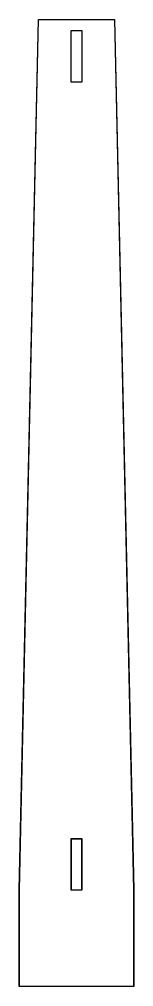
# Model space of a CAD drawing. Header units: millimetres. Extents: x -34 to 34, y -74 to 493.
import ezdxf

# ---------------------------------------------------------------- set-up
doc = ezdxf.new("R2010")
doc.units = ezdxf.units.MM
doc.layers.get('0').update_dxf_attribs({"linetype": 'CONTINUOUS'})

msp = doc.modelspace()

# ---------------------------------------------------------------- linework, layer by layer
for points in [[(33.68, -74.03), (-33.68, -74.03), (-33.68, -17.33), (-22.39, 493.4), (22.39, 493.4), (33.68, -17.33)], [(22.3, 493.3), (33.58, -17.33), (33.58, -73.93), (-33.58, -73.93), (-33.58, -17.33), (-22.3, 493.3)], [(3.3, 456.75), (3.3, 486.75), (-3.3, 486.75), (-3.3, 456.75)], [(3.3, -17.33), (3.3, 12.67), (-3.3, 12.67), (-3.3, -17.33)], [(3.2, -17.23), (3.2, 12.57), (-3.2, 12.57), (-3.2, -17.23)]]:
    msp.add_lwpolyline(points, close=True)

doc.saveas('drawing.dxf')
